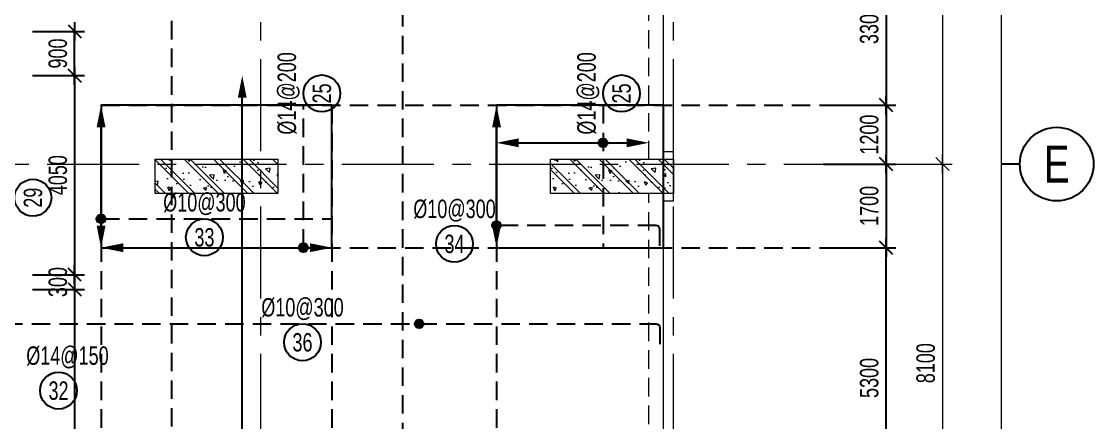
# Model space of a CAD drawing. Extents: x 475529 to 721982, y 1293854 to 1371032.
# Drawn here: x 677128 to 698953, y 1337132 to 1345291 of the extents above; entities that cross this region are included whole.
import ezdxf
from ezdxf.enums import TextEntityAlignment as Align

# ---------------------------------------------------------------- set-up
doc = ezdxf.new("R2010")
doc.units = 0
doc.header["$LTSCALE"] = 1500
doc.header["$MEASUREMENT"] = 0
doc.linetypes.add('CENTER', pattern=[2, 1.25, -0.25, 0.25, -0.25])
doc.linetypes.add('HIDDEN', pattern=[0.375, 0.25, -0.125])
doc.layers.get('Defpoints').update_dxf_attribs({"lineweight": 9})
for name, color, linetype, lineweight in [('02.CDC.DIM', 1, 'Continuous', 20), ('CDC- COT', 3, 'Continuous', 0), ('CDC- DAM', 3, 'Continuous', 5), ('CDC- TRUC', 5, 'CENTER', 15), ('Dim', 8, 'Continuous', 15)]:
    doc.layers.add(name, color=color, linetype=linetype, lineweight=lineweight)
for name, color, linetype in [('CDC.02.DIM', 1, 'Continuous'), ('KCS_CHI', 1, 'Continuous'), ('KCS_DIM', 1, 'Continuous'), ('KCS_HIDDEN', 8, 'HIDDEN'), ('KCS_STEEL_TOP', 4, 'HIDDEN'), ('KCS_TEXT_SOTHEP', 2, 'Continuous'), ('KCS_TEXT_THEP', 2, 'Continuous')]:
    doc.layers.add(name, color=color, linetype=linetype)
doc.layers.add('KCS_KHONG_IN', color=87, linetype='Continuous', plot=False)
doc.styles.add('BIGTEXT', font='', dxfattribs={"width": 0.8, "height": 1000})
doc.styles.add('KCS_SMTEXT', font='arial.ttf', dxfattribs={"width": 0.7})
doc.styles.add('VN simplex', font='arial.ttf', dxfattribs={"width": 0.7})
doc.styles.get('BIGTEXT').set_extended_font_data('.VnArialH')
doc.dimstyles.new('DIM A1 1-150 (Time City)', dxfattribs={"dimtxt": 375, "dimasz": 1.25, "dimexe": 200, "dimexo": 0, "dimgap": 150, "dimtad": 1, "dimdec": 0, "dimzin": 13, "dimdsep": 46, "dimtxsty": 'VN simplex', "dimblk1": 'D', "dimblk2": 'D', "dimsah": 1, "dimcen": 0, "dimdle": 50, "dimclrd": 1, "dimclre": 1, "dimclrt": 2, "dimadec": 0, "dimazin": 0, "dimtfac": 1, "dimtdec": 0, "dimtix": 1, "dimtmove": 2, "dimatfit": 3, "dimldrblk": 'D', "dimfxl": 1, "dimtolj": 1, "dimtzin": 13, "dimarcsym": 0})

# ---------------------------------------------------------------- blocks, each defined once
blk = doc.blocks.new('D')
at = {"color": 8}
blk.add_line((150, 0), (-150, 0), dxfattribs=at)
at = {"color": 3}
blk.add_line((106, 106), (-106, -106), dxfattribs=at)
blk = doc.blocks.new('*D238')
at = {"layer": 'Defpoints', "color": 0, "ltscale": 0.5, "transparency": 16777216}
for p in [(61803, 40500), (61803, 32400), (62778, 32400)]:
    blk.add_point(p, dxfattribs=at)
at = {"layer": 'Dim', "color": 1, "lineweight": -2, "ltscale": 0.5, "transparency": 16777216}
for p, q in [((61803, 40500), (62978, 40500)), ((62778, 40499), (62778, 32401)), ((61803, 32400), (62978, 32400))]:
    blk.add_line(p, q, dxfattribs=at)
at = {"layer": 'Dim', "color": 1, "lineweight": -2, "ltscale": 0.5, "transparency": 16777216, "xscale": 1.25, "yscale": 1.25, "zscale": 1.25}
for p, rotation in [((62778, 40500), 90), ((62778, 32400), 270)]:
    blk.add_blockref('D', p, dxfattribs=dict(at, rotation=rotation))
at = {"layer": 'Dim', "color": 2, "ltscale": 0.5, "transparency": 16777216, "insert": (62437, 36450), "char_height": 375, "attachment_point": 5, "rotation": 90, "style": 'VN simplex'}
blk.add_mtext('\\A1;8100', dxfattribs=at)
blk = doc.blocks.new('*D239')
at = {"layer": 'Defpoints', "color": 0, "ltscale": 0.5, "transparency": 16777216}
for p in [(61803, 32400), (61803, 24300), (62778, 24300)]:
    blk.add_point(p, dxfattribs=at)
at = {"layer": 'Dim', "color": 1, "lineweight": -2, "ltscale": 0.5, "transparency": 16777216}
for p, q in [((61803, 32400), (62978, 32400)), ((62778, 32399), (62778, 24301)), ((61803, 24300), (62978, 24300))]:
    blk.add_line(p, q, dxfattribs=at)
at = {"layer": 'Dim', "color": 1, "lineweight": -2, "ltscale": 0.5, "transparency": 16777216, "xscale": 1.25, "yscale": 1.25, "zscale": 1.25}
for p, rotation in [((62778, 32400), 90), ((62778, 24300), 270)]:
    blk.add_blockref('D', p, dxfattribs=dict(at, rotation=rotation))
at = {"layer": 'Dim', "color": 2, "ltscale": 0.5, "transparency": 16777216, "insert": (62437, 28350), "char_height": 375, "attachment_point": 5, "rotation": 90, "style": 'VN simplex'}
blk.add_mtext('\\A1;8100', dxfattribs=at)
blk = doc.blocks.new('*D254')
at = {"layer": 'Defpoints', "color": 0, "ltscale": 0.5, "transparency": 16777216}
for p in [(61803, 48600), (63978, 48600), (61803, 0)]:
    blk.add_point(p, dxfattribs=at)
at = {"layer": 'Dim', "color": 1, "lineweight": -2, "ltscale": 0.5, "transparency": 16777216}
for p, q in [((61803, 48600), (64178, 48600)), ((63978, 1), (63978, 48599)), ((61803, 0), (64178, 0))]:
    blk.add_line(p, q, dxfattribs=at)
at = {"layer": 'Dim', "color": 1, "lineweight": -2, "ltscale": 0.5, "transparency": 16777216, "xscale": 1.25, "yscale": 1.25, "zscale": 1.25}
for p, rotation in [((63978, 48600), 90), ((63978, 0), 270)]:
    blk.add_blockref('D', p, dxfattribs=dict(at, rotation=rotation))
at = {"layer": 'Dim', "color": 2, "ltscale": 0.5, "transparency": 16777216, "insert": (63637, 24300), "char_height": 375, "attachment_point": 5, "rotation": 90, "style": 'VN simplex'}
blk.add_mtext('\\A1;48600', dxfattribs=at)
blk = doc.blocks.new('cot vach loi tang 3 new')
at = {"layer": 'CDC- COT'}
h = blk.add_hatch(dxfattribs=at)
h.set_pattern_fill('BT-01', color=8, scale=100, angle=90, pattern_type=2)
h.set_pattern_definition([(140, (436692.93, -451172.3), (62.7521, 717.2602), [75, -825]), (85, (436692.9, -451172.3), (-752.1921, -138.7513), [60, -660]), (190.4514, (436698.16, -451112.5), (-689.4395, 578.5094), [63.7402, -701.1421]), (136.1842, (436492.9, -451172.3), (165.519, 1067.241), [112.5, -1237.5]), (186.6356, (436506.7, -451083.4), (-974.118, 934.6627), [95.6103, -1051.713]), (81.1842, (436492.9, -451172.3), (-974.1186, 934.662), [90, -990]), (111, (436542.93, -451072.3), (402.6189, 596.90705), [75, -825]), (56, (436542.9, -451072.3), (-725.15, 243.3153), [60, -660]), (161.4514, (436576.5, -451022.56), (-322.5305, 840.2226), [63.7402, -701.1421]), (127.5, (436692.93, -451172.3), (-332.89385, 12.15986), [0, -652, 0, -670, 0, -662.5]), (97.5, (436692.93, -451172.3), (-394.4117, 263.06954), [0, -382, 0, -637, 0, -252.5]), (57.5, (436692.93, -451395.3), (22.55487, 533.82244), [0, -250, 0, -780, 0, -1035]), (47.5, (436692.93, -451495.3), (-100.105, 583.18617), [0, -325, 0, -518, 0, -735]), (135, (436692.93, -451172.3), (-300.5204, -300.5204), []), (135, (436570.43, -451172.3), (-300.5204, -300.5204), [])])
h.paths.add_polyline_path([(88957, -244043), (88957, -243343), (91457, -243343), (91457, -244043)])
h = blk.add_hatch(dxfattribs=at)
h.set_pattern_fill('BT-01', color=8, scale=100, angle=90, pattern_type=2)
h.set_pattern_definition([(140, (444542.93, -451172.3), (62.7521, 717.2602), [75, -825]), (85, (444542.9, -451172.3), (-752.1921, -138.7513), [60, -660]), (190.4514, (444548.16, -451112.5), (-689.4395, 578.5094), [63.7402, -701.1421]), (136.1842, (444342.9, -451172.3), (165.519, 1067.241), [112.5, -1237.5]), (186.6356, (444356.7, -451083.4), (-974.118, 934.6627), [95.6103, -1051.713]), (81.1842, (444342.9, -451172.3), (-974.1186, 934.662), [90, -990]), (111, (444392.93, -451072.3), (402.6189, 596.90705), [75, -825]), (56, (444392.9, -451072.3), (-725.15, 243.3153), [60, -660]), (161.4514, (444426.5, -451022.56), (-322.5305, 840.2226), [63.7402, -701.1421]), (127.5, (444542.93, -451172.3), (-332.89385, 12.15986), [0, -652, 0, -670, 0, -662.5]), (97.5, (444542.93, -451172.3), (-394.4117, 263.06954), [0, -382, 0, -637, 0, -252.5]), (57.5, (444542.93, -451395.3), (22.55487, 533.82244), [0, -250, 0, -780, 0, -1035]), (47.5, (444542.93, -451495.3), (-100.105, 583.18617), [0, -325, 0, -518, 0, -735]), (135, (444542.93, -451172.3), (-300.5204, -300.5204), []), (135, (444420.43, -451172.3), (-300.5204, -300.5204), [])])
h.paths.add_polyline_path([(97007, -244043), (97007, -243343), (99507, -243343), (99507, -244043)])
for points in [[(88957, -244043), (88957, -243343), (91457, -243343), (91457, -244043)], [(97007, -244043), (97007, -243343), (99507, -243343), (99507, -244043)]]:
    blk.add_lwpolyline(points, close=True, dxfattribs=at)
blk = doc.blocks.new('_Axis name')
at = {"layer": 'CDC.02.DIM'}
blk.add_line((0, 2.5), (0, 0), dxfattribs=at)
blk.add_circle((0, 7.5), 5, dxfattribs=at)
at = {"layer": 'CDC.02.DIM', "style": 'BIGTEXT', "width": 0.75}
blk.add_attdef('.', text='', height=5, dxfattribs=at).set_placement((0, 7.5), align=Align.MIDDLE)
blk = doc.blocks.new('KCS_MuiTenRaiThep')
blk.add_lwpolyline([(0, 0, 0, 1.2, 0), (3, 0, 1.2, 1.2, 0)], format="xyseb")
blk = doc.blocks.new('KCS_ChamRaiThep')
h = blk.add_hatch(color=256)
h.dxf.hatch_style = 1
h.paths.add_polyline_path([(0.6, 0, 1), (-0.6, 0, 1)])
blk.add_circle((0, 0), 0.6)
blk = doc.blocks.new('*D34')
at = {"layer": 'Defpoints', "color": 0, "transparency": 16777216}
for p in [(693446, 1346889), (693446, 1343589), (694728, 1343589)]:
    blk.add_point(p, dxfattribs=at)
at = {"layer": 'KCS_DIM', "color": 1, "lineweight": -2, "transparency": 16777216}
for p, q in [((693446, 1346889), (694928, 1346889)), ((694728, 1346888), (694728, 1343590)), ((693446, 1343589), (694928, 1343589))]:
    blk.add_line(p, q, dxfattribs=at)
at = {"layer": 'KCS_DIM', "color": 1, "lineweight": -2, "transparency": 16777216, "xscale": 1.25, "yscale": 1.25, "zscale": 1.25}
for p, rotation in [((694728, 1346889), 90), ((694728, 1343589), 270)]:
    blk.add_blockref('D', p, dxfattribs=dict(at, rotation=rotation))
at = {"layer": 'KCS_DIM', "color": 2, "transparency": 16777216, "insert": (694387, 1345239), "char_height": 375, "attachment_point": 5, "rotation": 90, "style": 'VN simplex'}
blk.add_mtext('\\A1;3300', dxfattribs=at)
blk = doc.blocks.new('*D35')
at = {"layer": 'Defpoints', "color": 0, "transparency": 16777216}
for p in [(693446, 1343589), (693446, 1342389), (694728, 1342389)]:
    blk.add_point(p, dxfattribs=at)
at = {"layer": 'KCS_DIM', "color": 1, "lineweight": -2, "transparency": 16777216}
for p, q in [((693446, 1343589), (694928, 1343589)), ((694728, 1343588), (694728, 1342390)), ((693446, 1342389), (694928, 1342389))]:
    blk.add_line(p, q, dxfattribs=at)
at = {"layer": 'KCS_DIM', "color": 1, "lineweight": -2, "transparency": 16777216, "xscale": 1.25, "yscale": 1.25, "zscale": 1.25}
for p, rotation in [((694728, 1343589), 90), ((694728, 1342389), 270)]:
    blk.add_blockref('D', p, dxfattribs=dict(at, rotation=rotation))
at = {"layer": 'KCS_DIM', "color": 2, "transparency": 16777216, "insert": (694387, 1342989), "char_height": 375, "attachment_point": 5, "rotation": 90, "style": 'VN simplex'}
blk.add_mtext('\\A1;1200', dxfattribs=at)
blk = doc.blocks.new('*D36')
at = {"layer": 'Defpoints', "color": 0, "transparency": 16777216}
for p in [(693446, 1342389), (693446, 1340689), (694728, 1340689)]:
    blk.add_point(p, dxfattribs=at)
at = {"layer": 'KCS_DIM', "color": 1, "lineweight": -2, "transparency": 16777216}
for p, q in [((693446, 1342389), (694928, 1342389)), ((694728, 1342388), (694728, 1340690)), ((693446, 1340689), (694928, 1340689))]:
    blk.add_line(p, q, dxfattribs=at)
at = {"layer": 'KCS_DIM', "color": 1, "lineweight": -2, "transparency": 16777216, "xscale": 1.25, "yscale": 1.25, "zscale": 1.25}
for p, rotation in [((694728, 1342389), 90), ((694728, 1340689), 270)]:
    blk.add_blockref('D', p, dxfattribs=dict(at, rotation=rotation))
at = {"layer": 'KCS_DIM', "color": 2, "transparency": 16777216, "insert": (694387, 1341539), "char_height": 375, "attachment_point": 5, "rotation": 90, "style": 'VN simplex'}
blk.add_mtext('\\A1;1700', dxfattribs=at)
blk = doc.blocks.new('*D38')
at = {"layer": 'Defpoints', "color": 0, "transparency": 16777216}
for p in [(693446, 1340689), (694728, 1340689), (693446, 1335389)]:
    blk.add_point(p, dxfattribs=at)
at = {"layer": 'KCS_DIM', "color": 1, "lineweight": -2, "transparency": 16777216}
for p, q in [((693446, 1340689), (694928, 1340689)), ((694728, 1335390), (694728, 1340688)), ((693446, 1335389), (694928, 1335389))]:
    blk.add_line(p, q, dxfattribs=at)
at = {"layer": 'KCS_DIM', "color": 1, "lineweight": -2, "transparency": 16777216, "xscale": 1.25, "yscale": 1.25, "zscale": 1.25}
for p, rotation in [((694728, 1340689), 90), ((694728, 1335389), 270)]:
    blk.add_blockref('D', p, dxfattribs=dict(at, rotation=rotation))
at = {"layer": 'KCS_DIM', "color": 2, "transparency": 16777216, "insert": (694387, 1338039), "char_height": 375, "attachment_point": 5, "rotation": 90, "style": 'VN simplex'}
blk.add_mtext('\\A1;5300', dxfattribs=at)
blk = doc.blocks.new('*D76')
at = {"layer": 'Defpoints', "color": 0, "transparency": 16777216}
for p in [(677352, 1344189), (677352, 1340139), (678211, 1340139)]:
    blk.add_point(p, dxfattribs=at)
at = {"layer": 'KCS_DIM', "color": 1, "lineweight": -2, "transparency": 16777216}
for p, q in [((677352, 1344189), (678411, 1344189)), ((678211, 1344188), (678211, 1340140)), ((677352, 1340139), (678411, 1340139))]:
    blk.add_line(p, q, dxfattribs=at)
at = {"layer": 'KCS_DIM', "color": 1, "lineweight": -2, "transparency": 16777216, "xscale": 1.25, "yscale": 1.25, "zscale": 1.25}
for p, rotation in [((678211, 1344189), 90), ((678211, 1340139), 270)]:
    blk.add_blockref('D', p, dxfattribs=dict(at, rotation=rotation))
at = {"layer": 'KCS_DIM', "color": 2, "transparency": 16777216, "insert": (677870, 1342164), "char_height": 375, "attachment_point": 5, "rotation": 90, "style": 'VN simplex'}
blk.add_mtext('\\A1;4050', dxfattribs=at)
blk = doc.blocks.new('*D77')
at = {"layer": 'Defpoints', "color": 0, "transparency": 16777216}
for p in [(677352, 1340139), (677352, 1339839), (678211, 1339839)]:
    blk.add_point(p, dxfattribs=at)
at = {"layer": 'KCS_DIM', "color": 1, "lineweight": -2, "transparency": 16777216}
for p, q in [((677352, 1340139), (678411, 1340139)), ((678211, 1340140), (678211, 1340142)), ((678211, 1340139), (678211, 1339839)), ((677352, 1339839), (678411, 1339839)), ((678211, 1339838), (678211, 1339837))]:
    blk.add_line(p, q, dxfattribs=at)
at = {"layer": 'KCS_DIM', "color": 1, "lineweight": -2, "transparency": 16777216, "xscale": 1.25, "yscale": 1.25, "zscale": 1.25}
for p, rotation in [((678211, 1340139), 270), ((678211, 1339839), 90)]:
    blk.add_blockref('D', p, dxfattribs=dict(at, rotation=rotation))
at = {"layer": 'KCS_DIM', "color": 2, "transparency": 16777216, "insert": (677870, 1339989), "char_height": 375, "attachment_point": 5, "rotation": 90, "style": 'VN simplex'}
blk.add_mtext('\\A1;300', dxfattribs=at)
blk = doc.blocks.new('*D78')
at = {"layer": 'Defpoints', "color": 0, "transparency": 16777216}
for p in [(677352, 1339839), (677352, 1329939), (678211, 1329939)]:
    blk.add_point(p, dxfattribs=at)
at = {"layer": 'KCS_DIM', "color": 1, "lineweight": -2, "transparency": 16777216}
for p, q in [((677352, 1339839), (678411, 1339839)), ((678211, 1339838), (678211, 1329940)), ((677352, 1329939), (678411, 1329939))]:
    blk.add_line(p, q, dxfattribs=at)
at = {"layer": 'KCS_DIM', "color": 1, "lineweight": -2, "transparency": 16777216, "xscale": 1.25, "yscale": 1.25, "zscale": 1.25}
for p, rotation in [((678211, 1339839), 90), ((678211, 1329939), 270)]:
    blk.add_blockref('D', p, dxfattribs=dict(at, rotation=rotation))
at = {"layer": 'KCS_DIM', "color": 2, "transparency": 16777216, "insert": (677870, 1334889), "char_height": 375, "attachment_point": 5, "rotation": 90, "style": 'VN simplex'}
blk.add_mtext('\\A1;9900', dxfattribs=at)
blk = doc.blocks.new('*D83')
at = {"layer": 'Defpoints', "color": 0, "transparency": 16777216}
for p in [(677352, 1345089), (678211, 1345089), (677352, 1344189)]:
    blk.add_point(p, dxfattribs=at)
at = {"layer": 'KCS_DIM', "color": 1, "lineweight": -2, "transparency": 16777216}
for p, q in [((677352, 1345089), (678411, 1345089)), ((678211, 1344190), (678211, 1345088)), ((677352, 1344189), (678411, 1344189))]:
    blk.add_line(p, q, dxfattribs=at)
at = {"layer": 'KCS_DIM', "color": 1, "lineweight": -2, "transparency": 16777216, "xscale": 1.25, "yscale": 1.25, "zscale": 1.25}
for p, rotation in [((678211, 1345089), 90), ((678211, 1344189), 270)]:
    blk.add_blockref('D', p, dxfattribs=dict(at, rotation=rotation))
at = {"layer": 'KCS_DIM', "color": 2, "transparency": 16777216, "insert": (677870, 1344639), "char_height": 375, "attachment_point": 5, "rotation": 90, "style": 'VN simplex'}
blk.add_mtext('\\A1;900', dxfattribs=at)
blk = doc.blocks.new('MBT04')
at = {"layer": 'CDC- DAM'}
for p, q in [((57100, 32500), (57100, 38000)), ((57100, 24300), (57100, 31800))]:
    blk.add_line(p, q, dxfattribs=at)
at = {"layer": 'CDC- DAM', "linetype": 'HIDDEN'}
for points in [[(56800, 32500), (56800, 38000)], [(56800, 24300), (56800, 31800)]]:
    blk.add_lwpolyline(points, dxfattribs=at)
at = {"layer": 'CDC- DAM'}
blk.add_lwpolyline([(57100, 31650), (57300, 31650), (57300, 32650), (57100, 32650)], dxfattribs=at)
at = {"layer": 'CDC- TRUC'}
for p, q in [((48900, -3337), (48900, 53023.7)), ((57300, -3337), (57300, 53023.7)), ((-3448.4, 32400), (62778.1, 32400))]:
    blk.add_line(p, q, dxfattribs=at)
blk.add_blockref('cot vach loi tang 3 new', (-42207.4, 275842.2))
at = {"layer": '02.CDC.DIM'}
ref = blk.add_blockref('_Axis name', (63978.1, 32400), dxfattribs=dict(at, xscale=150, yscale=150, zscale=150, rotation=270))
ref.add_attrib('.', 'E', dxfattribs={"layer": 'CDC.02.DIM', "height": 750, "style": 'BIGTEXT', "width": 0.75}).set_placement((65103.1, 32400), align=Align.MIDDLE)
at = {"layer": 'Dim', "color": 1, "ltscale": 0.5}
for base, p1, p2, picture, middle in [((63978.1, 48600), (61803.5, 0), (61803.5, 48600), '*D254', (63636.7, 24300)), ((62778.1, 32400), (61803.5, 40500), (61803.5, 32400), '*D238', (62436.7, 36450)), ((62778.1, 24300), (61803.5, 32400), (61803.5, 24300), '*D239', (62436.7, 28350))]:
    dim = blk.add_linear_dim(base=base, p1=p1, p2=p2, angle=90, dimstyle='DIM A1 1-150 (Time City)', dxfattribs=at)
    dim.commit()
    dim.dimension.update_dxf_attribs({"geometry": picture, "text_midpoint": middle})

msp = doc.modelspace()

# ---------------------------------------------------------------- linework, layer by layer
at = {"layer": 'KCS_CHI'}
msp.add_lwpolyline([(681623, 1334619), (681623, 1343859.1)], dxfattribs=at)
at = {"layer": 'KCS_CHI', "color": 1}
for points in [[(678749.3, 1341019), (678749.3, 1343259)], [(686799.3, 1341019), (686799.3, 1343259)], [(687129.3, 1342822.8), (689569.8, 1342822.8)], [(679079.8, 1340688.8), (683119.8, 1340688.8)]]:
    msp.add_lwpolyline(points, dxfattribs=at)
at = {"layer": 'KCS_HIDDEN', "color": 164}
for p, q in [((678749.3, 1343589), (693446.4, 1343589)), ((678749.3, 1343589), (678749.8, 1308349.1)), ((683449.3, 1343589), (683449.8, 1308349.1)), ((686799.3, 1343589), (686799.8, 1308349.1)), ((678749.3, 1340689), (693446.4, 1340689))]:
    msp.add_line(p, q, dxfattribs=at)
at = {"layer": 'KCS_KHONG_IN'}
for points in [[(678749.8, 1340689), (683449.8, 1340689), (683449.8, 1343589), (678749.8, 1343589)], [(686799.8, 1340689), (690199.8, 1340689), (690199.8, 1343589), (686799.8, 1343589)]]:
    msp.add_lwpolyline(points, close=True, dxfattribs=at)
at = {"layer": 'KCS_STEEL_TOP'}
for points in [[(680598.8, 1358314), (680261.3, 1358314), (680232.6, 1358308.3), (680208.3, 1358292.1), (680192, 1358267.8), (680186.3, 1358239), (680186.3, 1310339), (680192, 1310310.3), (680208.3, 1310286), (680232.6, 1310269.8), (680261.3, 1310264), (680598.8, 1310264)], [(685302.5, 1333864), (684965, 1333864), (684936.3, 1333869.8), (684911.9, 1333886), (684895.7, 1333910.3), (684890, 1333939), (684890, 1358239), (684895.7, 1358267.8), (684911.9, 1358292.1), (684936.3, 1358308.3), (684965, 1358314), (685302.5, 1358314)], [(682867.7, 1340689), (682867.7, 1343589)], [(688968.5, 1343589), (688968.5, 1340689)], [(678749.8, 1341275), (683449.8, 1341275)], [(690124.3, 1340726.5), (690124.3, 1341064), (690118.6, 1341092.8), (690102.4, 1341117.1), (690078, 1341133.3), (690049.3, 1341139), (686799.3, 1341139)], [(675574.8, 1338726.6), (675574.8, 1339064.1), (675580.5, 1339092.8), (675596.8, 1339117.1), (675621.1, 1339133.3), (675649.8, 1339139.1), (690049.8, 1339139.1), (690078.5, 1339133.3), (690102.9, 1339117.1), (690119.1, 1339092.8), (690124.8, 1339064.1), (690124.8, 1338726.6)]]:
    msp.add_lwpolyline(points, dxfattribs=at)
at = {"layer": 'KCS_TEXT_SOTHEP', "color": 1}
for centre in [(683242.7, 1343827.5), (689343.5, 1343827.5), (677362.5, 1341706.2), (680853, 1340900), (685943.7, 1340766.9), (682849.8, 1338764.1), (677883.6, 1337781.1)]:
    msp.add_circle(centre, 375, dxfattribs=at)

# ---------------------------------------------------------------- block references
at = {"layer": 'Dim'}
msp.add_blockref('MBT04', (633099.8, 1309989), dxfattribs=at)
at = {"layer": 'KCS_CHI', "xscale": 150, "yscale": 150, "zscale": 150}
for name, p, rotation in [('KCS_MuiTenRaiThep', (681623, 1344189.1), 270), ('KCS_MuiTenRaiThep', (678749.3, 1343589), 270), ('KCS_MuiTenRaiThep', (686799.3, 1343589), 270), ('KCS_MuiTenRaiThep', (689899.8, 1342822.8), 179.9999999999998), ('KCS_ChamRaiThep', (678749.3, 1341275), 90.0000000000002), ('KCS_MuiTenRaiThep', (678749.3, 1340689), 90.0000000000002), ('KCS_ChamRaiThep', (686799.3, 1341141.9), 90.0000000000002), ('KCS_MuiTenRaiThep', (686799.3, 1340689), 90.0000000000002), ('KCS_MuiTenRaiThep', (683449.8, 1340688.8), 179.9999999999998), ('KCS_ChamRaiThep', (685225, 1339139.1), 90.0000000000002)]:
    msp.add_blockref(name, p, dxfattribs=dict(at, rotation=rotation))
for name, p in [('KCS_MuiTenRaiThep', (686799.3, 1342822.8)), ('KCS_ChamRaiThep', (688968.5, 1342822.8)), ('KCS_MuiTenRaiThep', (678749.8, 1340688.8)), ('KCS_ChamRaiThep', (682867.7, 1340688.8))]:
    msp.add_blockref(name, p, dxfattribs=at)

# ---------------------------------------------------------------- texts
at = {"layer": 'KCS_TEXT_SOTHEP', "style": 'KCS_SMTEXT', "width": 0.7}
for s, p in [('25', (683242.7, 1343827.5)), ('25', (689343.5, 1343827.5)), ('29', (677362.5, 1341706.2))]:
    msp.add_text(s, height=375, rotation=90, dxfattribs=at).set_placement(p, align=Align.MIDDLE_CENTER)
for s, p in [('33', (680853, 1340900)), ('34', (685943.7, 1340766.9)), ('36', (682849.8, 1338764.1)), ('32', (677883.6, 1337781.1))]:
    msp.add_text(s, height=375, dxfattribs=at).set_placement(p, align=Align.MIDDLE_CENTER)
at = {"layer": 'KCS_TEXT_THEP', "style": 'KCS_SMTEXT', "width": 0.7}
for p in [(682717.7, 1343827.5), (688818.5, 1343827.5)]:
    msp.add_text('%%C14@200', height=375, rotation=90, dxfattribs=at).set_placement(p, align=Align.CENTER)
for s, p in [('%%C10@300', (680853, 1341425)), ('%%C10@300', (685943.7, 1341291.9)), ('%%C10@300', (682849.8, 1339289.1)), ('%%C14@150', (678065.1, 1338306.1))]:
    msp.add_text(s, height=375, dxfattribs=at).set_placement(p, align=Align.CENTER)

# ---------------------------------------------------------------- dimensions: what is measured, and where the dimension line sits
at = {"layer": 'KCS_DIM'}
for base, p1, p2, picture, middle in [((694728.2, 1343589), (693446.4, 1346889), (693446.4, 1343589), '*D34', (694386.6, 1345239)), ((678211.4, 1345089.1), (677351.6, 1344189.1), (677351.6, 1345089.1), '*D83', (677869.9, 1344639.1)), ((678211.4, 1340139.1), (677351.6, 1344189.1), (677351.6, 1340139.1), '*D76', (677869.9, 1342164.1)), ((694728.2, 1342389), (693446.4, 1343589), (693446.4, 1342389), '*D35', (694386.7, 1342989)), ((694728.2, 1340689), (693446.4, 1342389), (693446.4, 1340689), '*D36', (694386.7, 1341539)), ((694728.2, 1340689), (693446.4, 1335389), (693446.4, 1340689), '*D38', (694386.6, 1338039)), ((678211.4, 1339839.1), (677351.6, 1340139.1), (677351.6, 1339839.1), '*D77', (677869.8, 1339989.1)), ((678211.4, 1329939.1), (677351.6, 1339839.1), (677351.6, 1329939.1), '*D78', (677869.9, 1334889.1))]:
    dim = msp.add_linear_dim(base=base, p1=p1, p2=p2, angle=90, dimstyle='DIM A1 1-150 (Time City)', dxfattribs=at)
    dim.commit()
    dim.dimension.update_dxf_attribs({"geometry": picture, "text_midpoint": middle})

doc.saveas('drawing.dxf')
